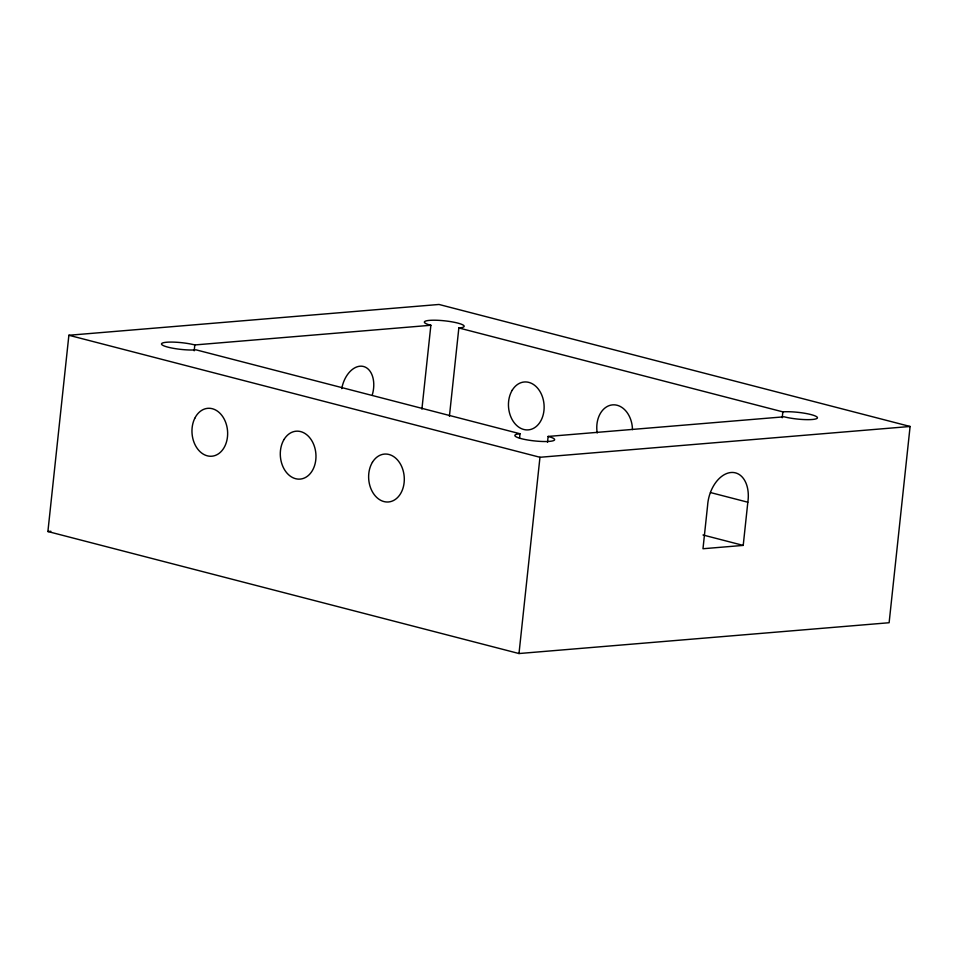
<?xml version="1.0" encoding="UTF-8"?>
<svg xmlns="http://www.w3.org/2000/svg" width="958" height="958" viewBox="0 0 958 958"><rect width="100%" height="100%" fill="white"/><g stroke="black" fill="none" stroke-linecap="round" stroke-linejoin="round"><path stroke-width="1.44" d="M47.9 531.522L68.88 335.264L439.004 304.464L910.1 426.478L889.12 622.736L518.996 653.536L47.9 531.522L50.87 531.283M194.187 350.82L194.809 344.94L430.872 325.265L421.903 409.162M449.41 416.275L458.846 327.959L460.523 327.828A20.022 3.377 6.1 0 0 457.098 322.918A20.022 3.377 6.1 0 0 430.214 320.319A20.022 3.377 6.1 0 0 428.956 324.762L430.872 325.265M519.535 438.165L520.002 433.746L196.127 349.862A20.022 3.377 6.1 0 1 167.997 347.167A20.022 3.377 6.1 0 1 166.68 342.234A20.022 3.377 6.1 0 1 194.809 344.94M518.996 653.536L539.965 457.277L910.1 426.478M547.509 442.333L548.132 436.441L784.159 416.802A20.022 3.377 6.1 0 0 812.288 419.496A20.022 3.377 6.1 0 0 810.983 414.575A20.022 3.377 6.1 0 0 782.854 411.868L458.846 327.959M743.216 545.401L747.827 502.22A30.093 19.579 -75.5 0 0 731.062 472.498A30.093 19.579 -75.5 0 0 707.591 505.573L702.98 548.742L743.216 545.401L702.992 534.983M782.219 417.76L782.854 411.868M710.489 492.556L747.827 502.22M68.88 335.264L539.965 457.277M548.132 436.441A20.022 3.377 6.1 0 1 549.449 441.375A20.022 3.377 6.1 0 1 521.308 438.668A20.022 3.377 6.1 0 1 520.002 433.746M597.217 432.98A24.034 17.795 85.2 0 1 612.473 404.875A24.034 17.795 85.2 0 1 632.46 429.639M341.755 388.625A24.034 15.627 -75.5 0 1 362.902 366.351A24.034 15.627 -75.5 0 1 372.387 394.552M194.773 418.323A24.034 17.795 85.2 0 0 208.964 456.152A24.034 17.795 85.2 0 0 225.657 422.346A24.034 17.795 85.2 0 0 194.773 418.323M284.083 439.411A24.034 17.795 85.2 0 0 295.615 478.701A24.034 17.795 85.2 0 0 314.691 447.338A24.034 17.795 85.2 0 0 284.083 439.411M372.423 462.283A24.034 17.795 85.2 0 0 383.942 501.573A24.034 17.795 85.2 0 0 403.019 470.21A24.034 17.795 85.2 0 0 372.423 462.283M512.243 390.193A24.034 17.795 85.2 0 0 523.775 429.483A24.034 17.795 85.2 0 0 542.851 398.121A24.034 17.795 85.2 0 0 512.243 390.193"/></g></svg>
